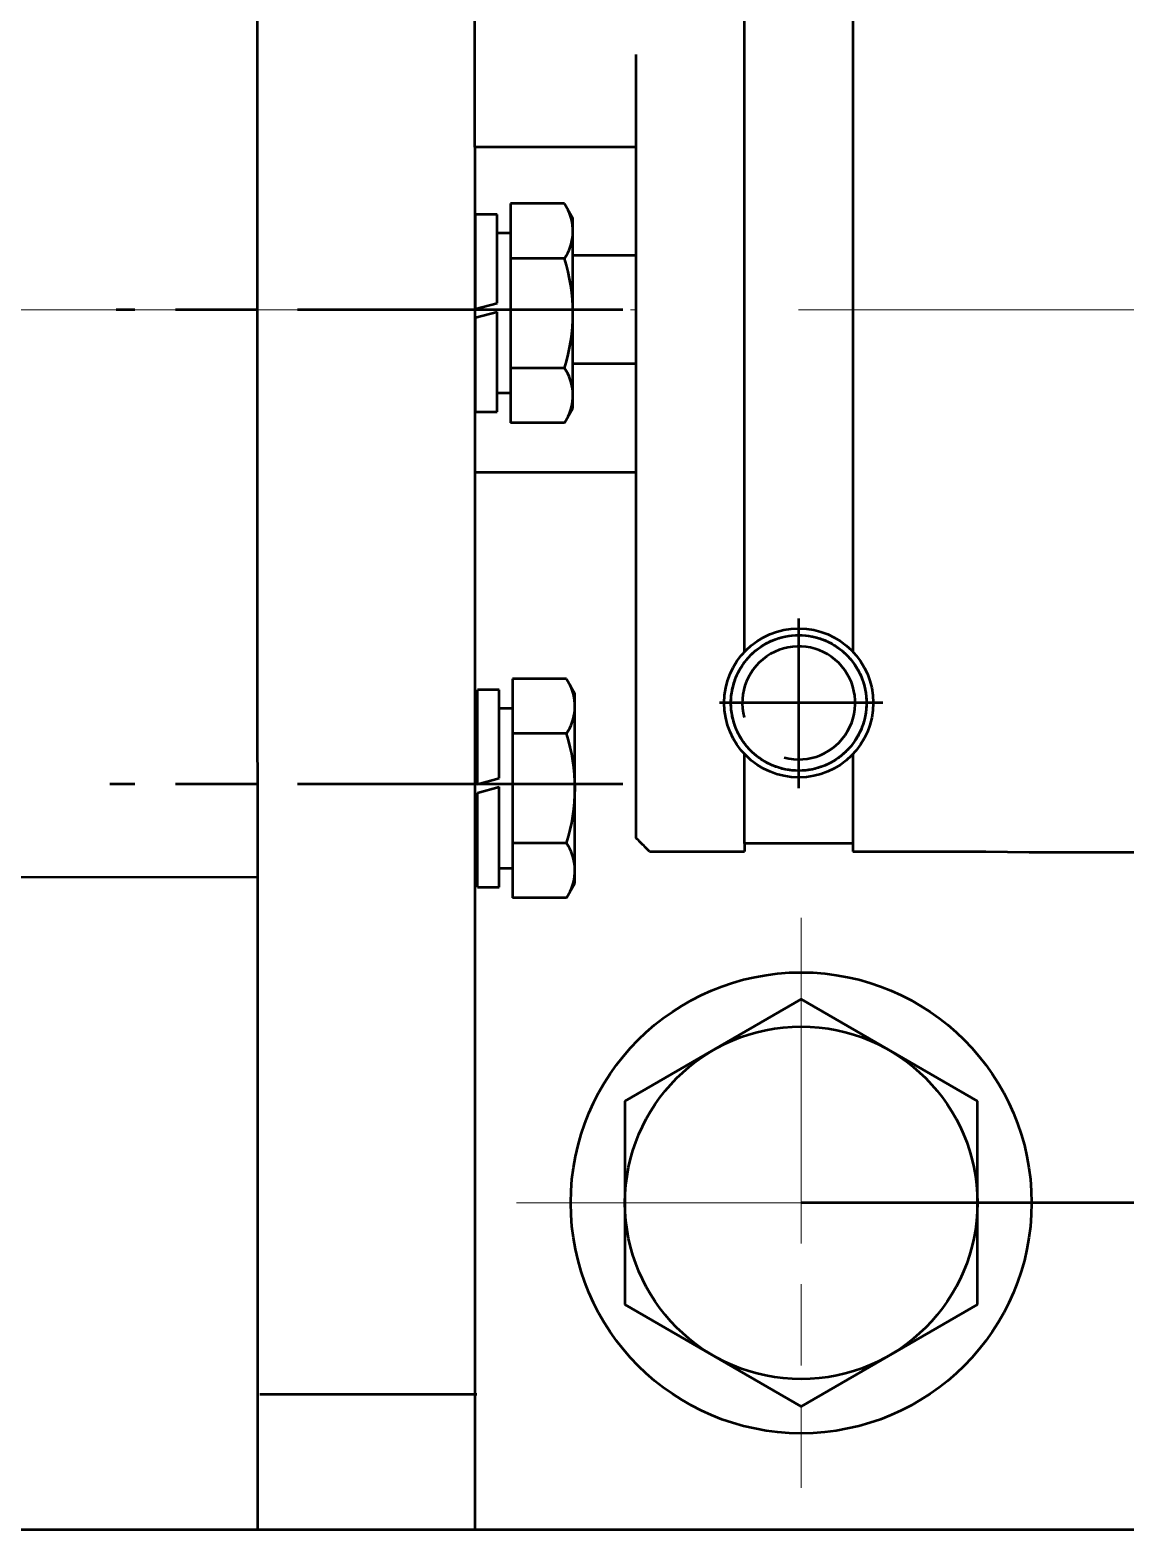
# Model space of a CAD drawing. Header units: millimetres. Extents: x 98 to 4367, y -12 to 2058.
# Drawn here: x 2135.66 to 2155.86, y 606.06 to 633.72 of the extents above; entities that cross this region are included whole.
import ezdxf

# ---------------------------------------------------------------- set-up
doc = ezdxf.new("R2010")
doc.units = ezdxf.units.MM
for name, pattern in [('ACAD_ISO10W100', [18, 12, -3, 0, -3]), ('AM_ISO08W050', [18, 12, -1.5, 3, -1.5]), ('AM_ISO08W050x2', [9, 6, -0.75, 1.5, -0.75])]:
    doc.linetypes.add(name, pattern=pattern)
doc.layers.get('0').update_dxf_attribs({"lineweight": 50})
doc.layers.add('AM_7N', color=7, linetype='AM_ISO08W050', lineweight=15)
doc.layers.add('Osie', color=50, linetype='ACAD_ISO10W100', lineweight=13)

msp = doc.modelspace()

# ---------------------------------------------------------------- linework, layer by layer
for p, q in [((2148.84, 622.253, 0), (2148.84, 638.409, 0)), ((2150.84, 638.409, 0), (2150.84, 622.253, 0)), ((2139.866, 606.059, 0), (2139.857, 635.309, 0)), ((2143.866, 631.559, 0), (2143.866, 635.309, 0)), ((2146.84, 631.559, 0), (2143.866, 631.559, 0)), ((2143.866, 631.559, 0), (2143.866, 606.059, 0)), ((2145.519, 630.515, 0), (2144.526, 630.515, 0)), ((2144.526, 630.515, 0), (2144.526, 629.969, 0)), ((2145.519, 630.515, 0), (2145.676, 630.244, 0)), ((2144.276, 630.314, 0), (2143.876, 630.314, 0)), ((2143.876, 628.574, 0), (2143.876, 630.314, 0)), ((2144.276, 628.681, 0), (2144.276, 630.314, 0)), ((2145.676, 626.744, 0), (2145.676, 630.244, 0)), ((2144.526, 629.969, 0), (2144.276, 629.969, 0)), ((2144.526, 629.969, 0), (2144.526, 627.019, 0)), ((2145.519, 629.505, 0), (2144.526, 629.505, 0)), ((2146.84, 629.559, 0), (2145.676, 629.559, 0)), ((2143.876, 628.574, 0), (2144.276, 628.681, 0)), ((2143.876, 628.414, 0), (2144.276, 628.521, 0)), ((2143.876, 626.674, 0), (2143.876, 628.414, 0)), ((2144.276, 626.674, 0), (2144.276, 628.521, 0)), ((2146.84, 627.559, 0), (2145.676, 627.559, 0)), ((2145.519, 627.483, 0), (2144.526, 627.483, 0)), ((2144.526, 627.019, 0), (2144.276, 627.019, 0)), ((2144.526, 627.019, 0), (2144.526, 626.473, 0)), ((2145.519, 626.473, 0), (2145.676, 626.744, 0)), ((2143.876, 626.674, 0), (2144.276, 626.674, 0)), ((2145.519, 626.473, 0), (2144.526, 626.473, 0)), ((2146.84, 625.559, 0), (2143.866, 625.559, 0)), ((2149.84, 619.738, 0), (2149.84, 622.866, 0)), ((2145.557, 621.754, 0), (2144.563, 621.754, 0)), ((2144.563, 621.754, 0), (2144.563, 621.208, 0)), ((2145.557, 621.754, 0), (2145.713, 621.483, 0)), ((2144.313, 621.553, 0), (2143.913, 621.553, 0)), ((2143.913, 619.813, 0), (2143.913, 621.553, 0)), ((2144.313, 619.92, 0), (2144.313, 621.553, 0)), ((2145.713, 617.983, 0), (2145.713, 621.483, 0)), ((2144.563, 621.208, 0), (2144.313, 621.208, 0)), ((2144.563, 621.208, 0), (2144.563, 618.258, 0)), ((2151.392, 621.309, 0), (2148.379, 621.309, 0)), ((2145.557, 620.744, 0), (2144.563, 620.744, 0)), ((2148.84, 618.717, 0), (2148.84, 620.365, 0)), ((2150.84, 620.365, 0), (2150.84, 618.717, 0)), ((2143.913, 619.813, 0), (2144.313, 619.92, 0)), ((2143.913, 619.653, 0), (2144.313, 619.76, 0)), ((2143.913, 617.913, 0), (2143.913, 619.653, 0)), ((2144.313, 617.913, 0), (2144.313, 619.76, 0)), ((2145.557, 618.722, 0), (2144.563, 618.722, 0)), ((2153.29, 618.567, 0), (2154.09, 618.559, 0)), ((2155.165, 618.559, 0), (2156.29, 618.559, 0)), ((2144.563, 618.258, 0), (2144.313, 618.258, 0)), ((2144.563, 618.258, 0), (2144.563, 617.712, 0)), ((2105.416, 618.059, 0), (2139.853, 618.102, 0)), ((2143.913, 617.913, 0), (2144.313, 617.913, 0)), ((2145.557, 617.712, 0), (2145.713, 617.983, 0)), ((2145.557, 617.712, 0), (2144.563, 617.712, 0)), ((2149.885, 615.844, 0), (2146.635, 613.968, 0)), ((2153.135, 613.968, 0), (2149.885, 615.844, 0)), ((2146.635, 613.968, 0), (2146.635, 610.215, 0)), ((2153.135, 610.215, 0), (2153.135, 613.968, 0)), ((2156.29, 612.091, 0), (2149.885, 612.091, 0)), ((2146.635, 610.215, 0), (2149.885, 608.338, 0)), ((2149.885, 608.338, 0), (2153.135, 610.215, 0)), ((2143.901, 608.559, 0), (2139.901, 608.559, 0)), ((2156.29, 606.059, 0), (2106.29, 606.059, 0))]:
    msp.add_line(p, q)
at = {"color": 7, "linetype": 'Continuous'}
for p, q in [((2146.84, 618.817, 0), (2146.84, 633.267, 0)), ((2148.84, 618.717, 0), (2148.84, 618.567, 0)), ((2150.84, 618.717, 0), (2148.84, 618.717, 0)), ((2150.84, 618.717, 0), (2150.84, 618.567, 0)), ((2147.09, 618.567, 0), (2148.84, 618.567, 0)), ((2150.84, 618.567, 0), (2153.29, 618.567, 0)), ((2154.09, 618.559, 0), (2155.165, 618.559, 0))]:
    msp.add_line(p, q, dxfattribs=at)
at = {"linetype": 'AM_ISO08W050x2'}
for p, q in [((2146.594, 628.559, 0), (2137.249, 628.559, 0)), ((2146.594, 619.809, 0), (2137.132, 619.809, 0))]:
    msp.add_line(p, q, dxfattribs=at)
at = {"color": 7, "linetype": 'Continuous'}
for radius in [1.375, 1.25]:
    msp.add_circle((2149.84, 621.309, 0), radius, dxfattribs=at)
for radius in [4.25, 3.25]:
    msp.add_circle((2149.885, 612.091, 0), radius)
for centre, radius, start, end in [((2144.783, 630.01, 0), 0.893, 325.5531, 25.5531), ((2142.335, 628.494, 0), 3.341, 342.3875, 17.6125), ((2144.783, 626.978, 0), 0.893, 334.4469, 34.4469), ((2144.82, 621.249, 0), 0.893, 325.5531, 25.5531), ((2142.373, 619.733, 0), 3.341, 342.3875, 17.6125), ((2144.82, 618.217, 0), 0.893, 334.4469, 34.4469)]:
    msp.add_arc(centre, radius, start, end)
at = {"color": 2, "linetype": 'Continuous'}
msp.add_arc((2149.84, 621.309, 0), 1.042, 255, 195, dxfattribs=at)
at = {"color": 7, "linetype": 'Continuous'}
for points, start_tangent, end_tangent in [([(2149.84, 620.059, 2), (2149.597, 620.083, 2), (2149.362, 620.154, 2), (2149.146, 620.27, 2), (2148.957, 620.425, 2), (2148.801, 620.614, 2), (2148.686, 620.831, 2), (2148.614, 621.065, 2), (2148.59, 621.309, 2), (2148.614, 621.553, 2), (2148.686, 621.787, 2), (2148.801, 622.003, 2), (2148.957, 622.193, 2), (2149.146, 622.348, 2), (2149.362, 622.464, 2), (2149.597, 622.535, 2), (2149.84, 622.559, 2)], (-0.999998, 0.001857), (0.999998, 0.001857)), ([(2149.84, 622.559, 2), (2150.084, 622.535, 2), (2150.319, 622.464, 2), (2150.535, 622.348, 2), (2150.724, 622.193, 2), (2150.88, 622.003, 2), (2150.995, 621.787, 2), (2151.066, 621.553, 2), (2151.09, 621.309, 2), (2151.066, 621.065, 2), (2150.995, 620.831, 2), (2150.88, 620.614, 2), (2150.724, 620.425, 2), (2150.535, 620.27, 2), (2150.319, 620.154, 2), (2150.084, 620.083, 2), (2149.84, 620.059, 2)], (0.999998, -0.001857), (-0.999998, -0.001857)), ([(2147.09, 618.567, 0), (2147.007, 618.651, 0), (2146.924, 618.734, 0), (2146.84, 618.817, 0)], (-0.706824, 0.70739), (-0.706809, 0.707405))]:
    msp.add_spline(points, degree=3, dxfattribs=dict(at, start_tangent=start_tangent, end_tangent=end_tangent))
at = {"layer": 'AM_7N', "linetype": 'AM_ISO08W050x2'}
for p, q in [((2149.885, 617.344, 0), (2149.885, 606.838, 0)), ((2144.633, 612.091, 0), (2155.138, 612.091, 0))]:
    msp.add_line(p, q, dxfattribs=at)
at = {"layer": 'Osie'}
msp.add_line((2041.238, 628.559, 0), (2333.274, 628.559, 0), dxfattribs=at)

doc.saveas('drawing.dxf')
